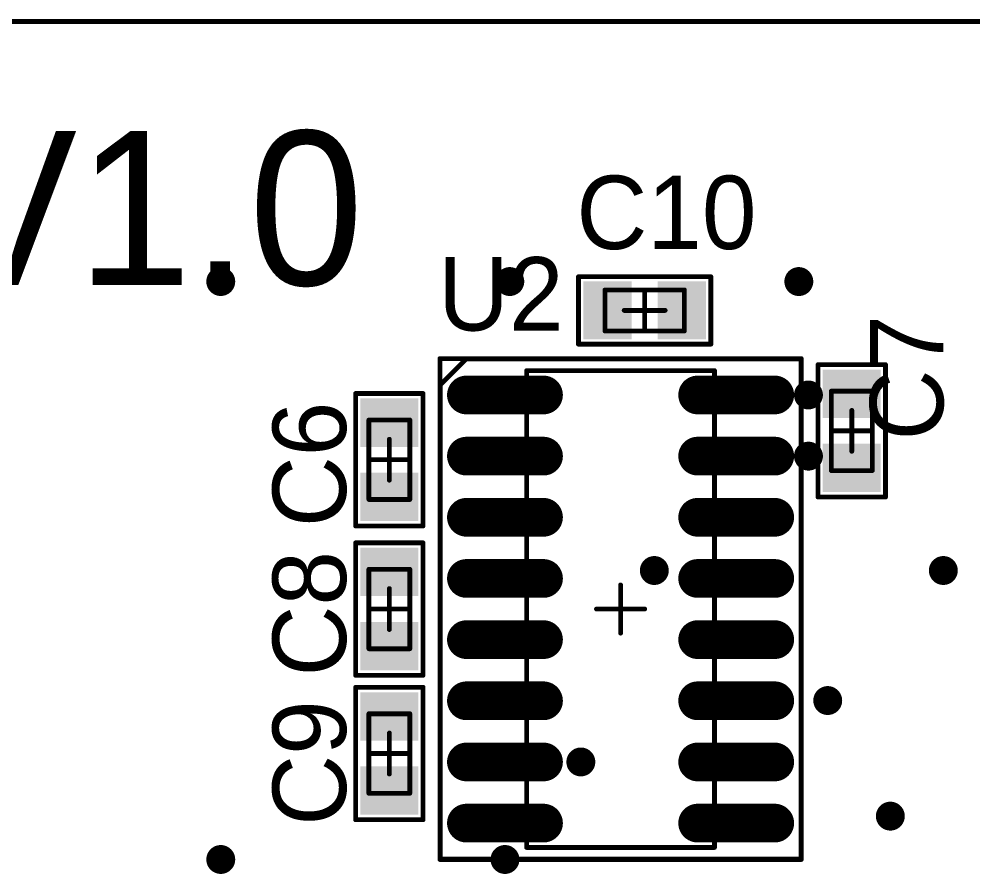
# Model space of a CAD drawing. Header units: millimetres. Extents: x 19 to 153, y 25 to 125.
# Drawn here: x 70.81 to 90.61, y 107.7 to 125.45 of the extents above; entities that cross this region are included whole.
import ezdxf

# ---------------------------------------------------------------- set-up
doc = ezdxf.new("R2010")
doc.units = ezdxf.units.MM
for name, color, linetype in [('KeepOutLayer', 6, 'Continuous'), ('Mechanical13', 56, 'Continuous'), ('Mechanical15', 56, 'Continuous'), ('MultiLayer', 9, 'Continuous'), ('TopOverlay', 2, 'Continuous'), ('TopPaste', 8, 'Continuous'), ('TopSolder', 216, 'Continuous'), ('ViaHoleLayer', 16, 'Continuous')]:
    doc.layers.add(name, color=color, linetype=linetype)

# ---------------------------------------------------------------- blocks, each defined once
blk = doc.blocks.new('SOIC_16N_22')
at = {"layer": 'Mechanical13', "const_width": 0.1}
for points in [[(-1.95, -4.95), (-1.95, 4.95)], [(-1.95, 4.95), (1.95, 4.95)], [(1.95, -4.95), (1.95, 4.95)], [(-1.95, -4.95), (1.95, -4.95)]]:
    blk.add_lwpolyline(points, dxfattribs=at)
at = {"layer": 'Mechanical13', "const_width": 0.05}
for points in [[(-1.975, 4.95, 1), (-1.925, 4.95, 1)], [(-1.975, 4.95, 1), (-1.925, 4.95, 1)], [(1.925, 4.95, 1), (1.975, 4.95, 1)], [(1.925, 4.95, 1), (1.975, 4.95, 1)], [(-1.975, -4.95, 1), (-1.925, -4.95, 1)], [(-1.975, -4.95, 1), (-1.925, -4.95, 1)], [(1.925, -4.95, 1), (1.975, -4.95, 1)], [(1.925, -4.95, 1), (1.975, -4.95, 1)]]:
    blk.add_lwpolyline(points, format="xyb", close=True, dxfattribs=at)
at = {"layer": 'Mechanical15', "const_width": 0.1}
for points in [[(-3.75, -5.2), (-3.75, 5.2)], [(-3.75, 5.2), (3.75, 5.2)], [(3.75, -5.2), (3.75, 5.2)], [(0, -0.5), (0, 0.5)], [(-0.5, 0), (0.5, 0)], [(-3.75, -5.2), (3.75, -5.2)]]:
    blk.add_lwpolyline(points, dxfattribs=at)
at = {"layer": 'Mechanical15', "const_width": 0.05}
for points in [[(-3.775, 5.2, 1), (-3.725, 5.2, 1)], [(-3.775, 5.2, 1), (-3.725, 5.2, 1)], [(3.725, 5.2, 1), (3.775, 5.2, 1)], [(3.725, 5.2, 1), (3.775, 5.2, 1)], [(-0.025, 0.5, 1), (0.025, 0.5, 1)], [(-0.525, 0, 1), (-0.475, 0, 1)], [(0.475, 0, 1), (0.525, 0, 1)], [(-0.025, -0.5, 1), (0.025, -0.5, 1)], [(-3.775, -5.2, 1), (-3.725, -5.2, 1)], [(-3.775, -5.2, 1), (-3.725, -5.2, 1)], [(3.725, -5.2, 1), (3.775, -5.2, 1)], [(3.725, -5.2, 1), (3.775, -5.2, 1)]]:
    blk.add_lwpolyline(points, format="xyb", close=True, dxfattribs=at)
at = {"layer": 'TopOverlay', "const_width": 0.1}
for points in [[(-3.745, 4.652), (-3.204, 5.193)], [(-3.204, 5.193), (3.744, 5.193)], [(3.744, -5.194), (3.744, 5.193)], [(-3.745, -5.194), (-3.745, 4.652)], [(-3.745, -5.194), (3.744, -5.194)]]:
    blk.add_lwpolyline(points, dxfattribs=at)
at = {"layer": 'TopOverlay', "const_width": 0.05}
for points in [[(-3.229, 5.193, 1), (-3.179, 5.193, 1)], [(-3.229, 5.193, 1), (-3.179, 5.193, 1)], [(3.719, 5.193, 1), (3.769, 5.193, 1)], [(3.719, 5.193, 1), (3.769, 5.193, 1)], [(-3.77, 4.652, 1), (-3.72, 4.652, 1)], [(-3.77, 4.652, 1), (-3.72, 4.652, 1)], [(-3.77, -5.194, 1), (-3.72, -5.194, 1)], [(-3.77, -5.194, 1), (-3.72, -5.194, 1)], [(3.719, -5.194, 1), (3.769, -5.194, 1)], [(3.719, -5.194, 1), (3.769, -5.194, 1)]]:
    blk.add_lwpolyline(points, format="xyb", close=True, dxfattribs=at)
at = {"layer": 'TopPaste', "const_width": 0.6}
for points in [[(-3.2, 4.445), (-1.6, 4.445)], [(1.6, 4.445), (3.2, 4.445)], [(-3.2, 3.175), (-1.6, 3.175)], [(1.6, 3.175), (3.2, 3.175)], [(-3.2, 1.905), (-1.6, 1.905)], [(1.6, 1.905), (3.2, 1.905)], [(-3.2, 0.635), (-1.6, 0.635)], [(1.6, 0.635), (3.2, 0.635)], [(-3.2, -0.635), (-1.6, -0.635)], [(1.6, -0.635), (3.2, -0.635)], [(-3.2, -1.905), (-1.6, -1.905)], [(1.6, -1.905), (3.2, -1.905)], [(-3.2, -3.175), (-1.6, -3.175)], [(1.6, -3.175), (3.2, -3.175)], [(-3.2, -4.445), (-1.6, -4.445)], [(1.6, -4.445), (3.2, -4.445)]]:
    blk.add_lwpolyline(points, dxfattribs=at)
at = {"layer": 'TopPaste', "const_width": 0.3}
for points in [[(-3.35, 4.445, 1), (-3.05, 4.445, 1)], [(-1.75, 4.445, 1), (-1.45, 4.445, 1)], [(1.45, 4.445, 1), (1.75, 4.445, 1)], [(3.05, 4.445, 1), (3.35, 4.445, 1)], [(-3.35, 3.175, 1), (-3.05, 3.175, 1)], [(-1.75, 3.175, 1), (-1.45, 3.175, 1)], [(1.45, 3.175, 1), (1.75, 3.175, 1)], [(3.05, 3.175, 1), (3.35, 3.175, 1)], [(-3.35, 1.905, 1), (-3.05, 1.905, 1)], [(-1.75, 1.905, 1), (-1.45, 1.905, 1)], [(1.45, 1.905, 1), (1.75, 1.905, 1)], [(3.05, 1.905, 1), (3.35, 1.905, 1)], [(-3.35, 0.635, 1), (-3.05, 0.635, 1)], [(-1.75, 0.635, 1), (-1.45, 0.635, 1)], [(1.45, 0.635, 1), (1.75, 0.635, 1)], [(3.05, 0.635, 1), (3.35, 0.635, 1)], [(-3.35, -0.635, 1), (-3.05, -0.635, 1)], [(-1.75, -0.635, 1), (-1.45, -0.635, 1)], [(1.45, -0.635, 1), (1.75, -0.635, 1)], [(3.05, -0.635, 1), (3.35, -0.635, 1)], [(-3.35, -1.905, 1), (-3.05, -1.905, 1)], [(-1.75, -1.905, 1), (-1.45, -1.905, 1)], [(1.45, -1.905, 1), (1.75, -1.905, 1)], [(3.05, -1.905, 1), (3.35, -1.905, 1)], [(-3.35, -3.175, 1), (-3.05, -3.175, 1)], [(-1.75, -3.175, 1), (-1.45, -3.175, 1)], [(1.45, -3.175, 1), (1.75, -3.175, 1)], [(3.05, -3.175, 1), (3.35, -3.175, 1)], [(-3.35, -4.445, 1), (-3.05, -4.445, 1)], [(-1.75, -4.445, 1), (-1.45, -4.445, 1)], [(1.45, -4.445, 1), (1.75, -4.445, 1)], [(3.05, -4.445, 1), (3.35, -4.445, 1)]]:
    blk.add_lwpolyline(points, format="xyb", close=True, dxfattribs=at)
at = {"layer": 'TopSolder', "const_width": 0.803}
for points in [[(-3.2, 4.445), (-1.6, 4.445)], [(1.6, 4.445), (3.2, 4.445)], [(-3.2, 3.175), (-1.6, 3.175)], [(1.6, 3.175), (3.2, 3.175)], [(-3.2, 1.905), (-1.6, 1.905)], [(1.6, 1.905), (3.2, 1.905)], [(-3.2, 0.635), (-1.6, 0.635)], [(1.6, 0.635), (3.2, 0.635)], [(-3.2, -0.635), (-1.6, -0.635)], [(1.6, -0.635), (3.2, -0.635)], [(-3.2, -1.905), (-1.6, -1.905)], [(1.6, -1.905), (3.2, -1.905)], [(-3.2, -3.175), (-1.6, -3.175)], [(1.6, -3.175), (3.2, -3.175)], [(-3.2, -4.445), (-1.6, -4.445)], [(1.6, -4.445), (3.2, -4.445)]]:
    blk.add_lwpolyline(points, dxfattribs=at)
at = {"layer": 'TopSolder', "const_width": 0.402}
for points in [[(-3.401, 4.445, 1), (-2.999, 4.445, 1)], [(-1.801, 4.445, 1), (-1.399, 4.445, 1)], [(1.399, 4.445, 1), (1.801, 4.445, 1)], [(2.999, 4.445, 1), (3.401, 4.445, 1)], [(-3.401, 3.175, 1), (-2.999, 3.175, 1)], [(-1.801, 3.175, 1), (-1.399, 3.175, 1)], [(1.399, 3.175, 1), (1.801, 3.175, 1)], [(2.999, 3.175, 1), (3.401, 3.175, 1)], [(-3.401, 1.905, 1), (-2.999, 1.905, 1)], [(-1.801, 1.905, 1), (-1.399, 1.905, 1)], [(1.399, 1.905, 1), (1.801, 1.905, 1)], [(2.999, 1.905, 1), (3.401, 1.905, 1)], [(-3.401, 0.635, 1), (-2.999, 0.635, 1)], [(-1.801, 0.635, 1), (-1.399, 0.635, 1)], [(1.399, 0.635, 1), (1.801, 0.635, 1)], [(2.999, 0.635, 1), (3.401, 0.635, 1)], [(-3.401, -0.635, 1), (-2.999, -0.635, 1)], [(-1.801, -0.635, 1), (-1.399, -0.635, 1)], [(1.399, -0.635, 1), (1.801, -0.635, 1)], [(2.999, -0.635, 1), (3.401, -0.635, 1)], [(-3.401, -1.905, 1), (-2.999, -1.905, 1)], [(-1.801, -1.905, 1), (-1.399, -1.905, 1)], [(1.399, -1.905, 1), (1.801, -1.905, 1)], [(2.999, -1.905, 1), (3.401, -1.905, 1)], [(-3.401, -3.175, 1), (-2.999, -3.175, 1)], [(-1.801, -3.175, 1), (-1.399, -3.175, 1)], [(1.399, -3.175, 1), (1.801, -3.175, 1)], [(2.999, -3.175, 1), (3.401, -3.175, 1)], [(-3.401, -4.445, 1), (-2.999, -4.445, 1)], [(-1.801, -4.445, 1), (-1.399, -4.445, 1)], [(1.399, -4.445, 1), (1.801, -4.445, 1)], [(2.999, -4.445, 1), (3.401, -4.445, 1)]]:
    blk.add_lwpolyline(points, format="xyb", close=True, dxfattribs=at)
blk = doc.blocks.new('CC0603_82')
at = {"layer": 'Mechanical13', "const_width": 0.1}
for points in [[(0.825, 0.425), (-0.825, 0.425)], [(-0.825, 0.425), (-0.825, -0.425)], [(0.825, -0.425), (0.825, 0.425)], [(0.825, -0.425), (-0.825, -0.425)]]:
    blk.add_lwpolyline(points, dxfattribs=at)
at = {"layer": 'Mechanical13', "const_width": 0.05}
for points in [[(-0.85, 0.425, 1), (-0.8, 0.425, 1)], [(-0.85, 0.425, 1), (-0.8, 0.425, 1)], [(0.8, 0.425, 1), (0.85, 0.425, 1)], [(0.8, 0.425, 1), (0.85, 0.425, 1)], [(-0.85, -0.425, 1), (-0.8, -0.425, 1)], [(-0.85, -0.425, 1), (-0.8, -0.425, 1)], [(0.8, -0.425, 1), (0.85, -0.425, 1)], [(0.8, -0.425, 1), (0.85, -0.425, 1)]]:
    blk.add_lwpolyline(points, format="xyb", close=True, dxfattribs=at)
at = {"layer": 'Mechanical15', "const_width": 0.1}
for points in [[(0, 0.425), (0, -0.425)], [(0.425, 0), (-0.425, 0)]]:
    blk.add_lwpolyline(points, dxfattribs=at)
at = {"layer": 'Mechanical15', "const_width": 0.05}
for points in [[(-0.025, 0.425, 1), (0.025, 0.425, 1)], [(-0.45, 0, 1), (-0.4, 0, 1)], [(0.4, 0, 1), (0.45, 0, 1)], [(-0.025, -0.425, 1), (0.025, -0.425, 1)]]:
    blk.add_lwpolyline(points, format="xyb", close=True, dxfattribs=at)
at = {"layer": 'TopOverlay', "const_width": 0.1}
for points in [[(1.375, 0.7), (-1.375, 0.7)], [(-1.375, -0.7), (-1.375, 0.7)], [(1.375, -0.7), (1.375, 0.7)], [(1.375, -0.7), (-1.375, -0.7)]]:
    blk.add_lwpolyline(points, dxfattribs=at)
at = {"layer": 'TopOverlay', "const_width": 0.05}
for points in [[(-1.4, 0.7, 1), (-1.35, 0.7, 1)], [(-1.4, 0.7, 1), (-1.35, 0.7, 1)], [(1.35, 0.7, 1), (1.4, 0.7, 1)], [(1.35, 0.7, 1), (1.4, 0.7, 1)], [(-1.4, -0.7, 1), (-1.35, -0.7, 1)], [(-1.4, -0.7, 1), (-1.35, -0.7, 1)], [(1.35, -0.7, 1), (1.4, -0.7, 1)], [(1.35, -0.7, 1), (1.4, -0.7, 1)]]:
    blk.add_lwpolyline(points, format="xyb", close=True, dxfattribs=at)
at = {"layer": 'TopPaste'}
for points in [[(-1.17, -0.5), (-0.37, -0.5), (-1.17, 0.5), (-0.37, 0.5)], [(0.37, -0.5), (1.17, -0.5), (0.37, 0.5), (1.17, 0.5)]]:
    blk.add_solid(points, dxfattribs=at)
at = {"layer": 'TopSolder'}
for points in [[(-1.272, -0.602), (-0.268, -0.602), (-1.272, 0.602), (-0.268, 0.602)], [(0.268, -0.602), (1.272, -0.602), (0.268, 0.602), (1.272, 0.602)]]:
    blk.add_solid(points, dxfattribs=at)
blk = doc.blocks.new('CC0603_83')
at = {"layer": 'Mechanical13', "const_width": 0.1}
for points in [[(-0.825, 0.425), (0.825, 0.425)], [(-0.825, 0.425), (-0.825, -0.425)], [(0.825, 0.425), (0.825, -0.425)], [(-0.825, -0.425), (0.825, -0.425)]]:
    blk.add_lwpolyline(points, dxfattribs=at)
at = {"layer": 'Mechanical13', "const_width": 0.05}
for points in [[(-0.85, 0.425, 1), (-0.8, 0.425, 1)], [(-0.85, 0.425, 1), (-0.8, 0.425, 1)], [(0.8, 0.425, 1), (0.85, 0.425, 1)], [(0.8, 0.425, 1), (0.85, 0.425, 1)], [(-0.85, -0.425, 1), (-0.8, -0.425, 1)], [(-0.85, -0.425, 1), (-0.8, -0.425, 1)], [(0.8, -0.425, 1), (0.85, -0.425, 1)], [(0.8, -0.425, 1), (0.85, -0.425, 1)]]:
    blk.add_lwpolyline(points, format="xyb", close=True, dxfattribs=at)
at = {"layer": 'Mechanical15', "const_width": 0.1}
for points in [[(0, 0.425), (0, -0.425)], [(-0.425, 0), (0.425, 0)]]:
    blk.add_lwpolyline(points, dxfattribs=at)
at = {"layer": 'Mechanical15', "const_width": 0.05}
for points in [[(-0.025, 0.425, 1), (0.025, 0.425, 1)], [(-0.45, 0, 1), (-0.4, 0, 1)], [(0.4, 0, 1), (0.45, 0, 1)], [(-0.025, -0.425, 1), (0.025, -0.425, 1)]]:
    blk.add_lwpolyline(points, format="xyb", close=True, dxfattribs=at)
at = {"layer": 'TopOverlay', "const_width": 0.1}
for points in [[(-1.375, 0.7), (1.375, 0.7)], [(-1.375, 0.7), (-1.375, -0.7)], [(1.375, 0.7), (1.375, -0.7)], [(-1.375, -0.7), (1.375, -0.7)]]:
    blk.add_lwpolyline(points, dxfattribs=at)
at = {"layer": 'TopOverlay', "const_width": 0.05}
for points in [[(-1.4, 0.7, 1), (-1.35, 0.7, 1)], [(-1.4, 0.7, 1), (-1.35, 0.7, 1)], [(1.35, 0.7, 1), (1.4, 0.7, 1)], [(1.35, 0.7, 1), (1.4, 0.7, 1)], [(-1.4, -0.7, 1), (-1.35, -0.7, 1)], [(-1.4, -0.7, 1), (-1.35, -0.7, 1)], [(1.35, -0.7, 1), (1.4, -0.7, 1)], [(1.35, -0.7, 1), (1.4, -0.7, 1)]]:
    blk.add_lwpolyline(points, format="xyb", close=True, dxfattribs=at)
at = {"layer": 'TopPaste'}
for points in [[(-1.17, -0.5), (-0.37, -0.5), (-1.17, 0.5), (-0.37, 0.5)], [(0.37, -0.5), (1.17, -0.5), (0.37, 0.5), (1.17, 0.5)]]:
    blk.add_solid(points, dxfattribs=at)
at = {"layer": 'TopSolder'}
for points in [[(-1.272, -0.602), (-0.268, -0.602), (-1.272, 0.602), (-0.268, 0.602)], [(0.268, -0.602), (1.272, -0.602), (0.268, 0.602), (1.272, 0.602)]]:
    blk.add_solid(points, dxfattribs=at)
blk = doc.blocks.new('CC0603_84')
at = {"layer": 'Mechanical13', "const_width": 0.1}
for points in [[(-0.825, 0.425), (0.825, 0.425)], [(-0.825, 0.425), (-0.825, -0.425)], [(0.825, 0.425), (0.825, -0.425)], [(-0.825, -0.425), (0.825, -0.425)]]:
    blk.add_lwpolyline(points, dxfattribs=at)
at = {"layer": 'Mechanical13', "const_width": 0.05}
for points in [[(-0.85, 0.425, 1), (-0.8, 0.425, 1)], [(-0.85, 0.425, 1), (-0.8, 0.425, 1)], [(0.8, 0.425, 1), (0.85, 0.425, 1)], [(0.8, 0.425, 1), (0.85, 0.425, 1)], [(-0.85, -0.425, 1), (-0.8, -0.425, 1)], [(-0.85, -0.425, 1), (-0.8, -0.425, 1)], [(0.8, -0.425, 1), (0.85, -0.425, 1)], [(0.8, -0.425, 1), (0.85, -0.425, 1)]]:
    blk.add_lwpolyline(points, format="xyb", close=True, dxfattribs=at)
at = {"layer": 'Mechanical15', "const_width": 0.1}
for points in [[(0, 0.425), (0, -0.425)], [(-0.425, 0), (0.425, 0)]]:
    blk.add_lwpolyline(points, dxfattribs=at)
at = {"layer": 'Mechanical15', "const_width": 0.05}
for points in [[(-0.025, 0.425, 1), (0.025, 0.425, 1)], [(-0.45, 0, 1), (-0.4, 0, 1)], [(0.4, 0, 1), (0.45, 0, 1)], [(-0.025, -0.425, 1), (0.025, -0.425, 1)]]:
    blk.add_lwpolyline(points, format="xyb", close=True, dxfattribs=at)
at = {"layer": 'TopOverlay', "const_width": 0.1}
for points in [[(1.375, 0.7), (-1.375, 0.7)], [(-1.375, 0.7), (-1.375, -0.7)], [(1.375, 0.7), (1.375, -0.7)], [(-1.375, -0.7), (1.375, -0.7)]]:
    blk.add_lwpolyline(points, dxfattribs=at)
at = {"layer": 'TopOverlay', "const_width": 0.05}
for points in [[(-1.4, 0.7, 1), (-1.35, 0.7, 1)], [(-1.4, 0.7, 1), (-1.35, 0.7, 1)], [(1.35, 0.7, 1), (1.4, 0.7, 1)], [(1.35, 0.7, 1), (1.4, 0.7, 1)], [(-1.4, -0.7, 1), (-1.35, -0.7, 1)], [(-1.4, -0.7, 1), (-1.35, -0.7, 1)], [(1.35, -0.7, 1), (1.4, -0.7, 1)], [(1.35, -0.7, 1), (1.4, -0.7, 1)]]:
    blk.add_lwpolyline(points, format="xyb", close=True, dxfattribs=at)
at = {"layer": 'TopPaste'}
for points in [[(-1.17, -0.5), (-0.37, -0.5), (-1.17, 0.5), (-0.37, 0.5)], [(0.37, -0.5), (1.17, -0.5), (0.37, 0.5), (1.17, 0.5)]]:
    blk.add_solid(points, dxfattribs=at)
at = {"layer": 'TopSolder'}
for points in [[(-1.272, -0.602), (-0.268, -0.602), (-1.272, 0.602), (-0.268, 0.602)], [(0.268, -0.602), (1.272, -0.602), (0.268, 0.602), (1.272, 0.602)]]:
    blk.add_solid(points, dxfattribs=at)
blk = doc.blocks.new('CC0603_85')
at = {"layer": 'Mechanical13', "const_width": 0.1}
for points in [[(-0.825, 0.425), (0.825, 0.425)], [(-0.825, 0.425), (-0.825, -0.425)], [(0.825, 0.425), (0.825, -0.425)], [(-0.825, -0.425), (0.825, -0.425)]]:
    blk.add_lwpolyline(points, dxfattribs=at)
at = {"layer": 'Mechanical13', "const_width": 0.05}
for points in [[(-0.85, 0.425, 1), (-0.8, 0.425, 1)], [(-0.85, 0.425, 1), (-0.8, 0.425, 1)], [(0.8, 0.425, 1), (0.85, 0.425, 1)], [(0.8, 0.425, 1), (0.85, 0.425, 1)], [(-0.85, -0.425, 1), (-0.8, -0.425, 1)], [(-0.85, -0.425, 1), (-0.8, -0.425, 1)], [(0.8, -0.425, 1), (0.85, -0.425, 1)], [(0.8, -0.425, 1), (0.85, -0.425, 1)]]:
    blk.add_lwpolyline(points, format="xyb", close=True, dxfattribs=at)
at = {"layer": 'Mechanical15', "const_width": 0.1}
for points in [[(0, 0.425), (0, -0.425)], [(-0.425, 0), (0.425, 0)]]:
    blk.add_lwpolyline(points, dxfattribs=at)
at = {"layer": 'Mechanical15', "const_width": 0.05}
for points in [[(-0.025, 0.425, 1), (0.025, 0.425, 1)], [(-0.45, 0, 1), (-0.4, 0, 1)], [(0.4, 0, 1), (0.45, 0, 1)], [(-0.025, -0.425, 1), (0.025, -0.425, 1)]]:
    blk.add_lwpolyline(points, format="xyb", close=True, dxfattribs=at)
at = {"layer": 'TopOverlay', "const_width": 0.1}
for points in [[(-1.375, 0.7), (1.375, 0.7)], [(-1.375, 0.7), (-1.375, -0.7)], [(1.375, 0.7), (1.375, -0.7)], [(-1.375, -0.7), (1.375, -0.7)]]:
    blk.add_lwpolyline(points, dxfattribs=at)
at = {"layer": 'TopOverlay', "const_width": 0.05}
for points in [[(-1.4, 0.7, 1), (-1.35, 0.7, 1)], [(-1.4, 0.7, 1), (-1.35, 0.7, 1)], [(1.35, 0.7, 1), (1.4, 0.7, 1)], [(1.35, 0.7, 1), (1.4, 0.7, 1)], [(-1.4, -0.7, 1), (-1.35, -0.7, 1)], [(-1.4, -0.7, 1), (-1.35, -0.7, 1)], [(1.35, -0.7, 1), (1.4, -0.7, 1)], [(1.35, -0.7, 1), (1.4, -0.7, 1)]]:
    blk.add_lwpolyline(points, format="xyb", close=True, dxfattribs=at)
at = {"layer": 'TopPaste'}
for points in [[(-1.17, -0.5), (-0.37, -0.5), (-1.17, 0.5), (-0.37, 0.5)], [(0.37, -0.5), (1.17, -0.5), (0.37, 0.5), (1.17, 0.5)]]:
    blk.add_solid(points, dxfattribs=at)
at = {"layer": 'TopSolder'}
for points in [[(-1.272, -0.602), (-0.268, -0.602), (-1.272, 0.602), (-0.268, 0.602)], [(0.268, -0.602), (1.272, -0.602), (0.268, 0.602), (1.272, 0.602)]]:
    blk.add_solid(points, dxfattribs=at)
blk = doc.blocks.new('CC0603_86')
at = {"layer": 'Mechanical13', "const_width": 0.1}
for points in [[(-0.825, 0.425), (0.825, 0.425)], [(-0.825, 0.425), (-0.825, -0.425)], [(0.825, 0.425), (0.825, -0.425)], [(-0.825, -0.425), (0.825, -0.425)]]:
    blk.add_lwpolyline(points, dxfattribs=at)
at = {"layer": 'Mechanical13', "const_width": 0.05}
for points in [[(-0.85, 0.425, 1), (-0.8, 0.425, 1)], [(-0.85, 0.425, 1), (-0.8, 0.425, 1)], [(0.8, 0.425, 1), (0.85, 0.425, 1)], [(0.8, 0.425, 1), (0.85, 0.425, 1)], [(-0.85, -0.425, 1), (-0.8, -0.425, 1)], [(-0.85, -0.425, 1), (-0.8, -0.425, 1)], [(0.8, -0.425, 1), (0.85, -0.425, 1)], [(0.8, -0.425, 1), (0.85, -0.425, 1)]]:
    blk.add_lwpolyline(points, format="xyb", close=True, dxfattribs=at)
at = {"layer": 'Mechanical15', "const_width": 0.1}
for points in [[(0, 0.425), (0, -0.425)], [(-0.425, 0), (0.425, 0)]]:
    blk.add_lwpolyline(points, dxfattribs=at)
at = {"layer": 'Mechanical15', "const_width": 0.05}
for points in [[(-0.025, 0.425, 1), (0.025, 0.425, 1)], [(-0.45, 0, 1), (-0.4, 0, 1)], [(0.4, 0, 1), (0.45, 0, 1)], [(-0.025, -0.425, 1), (0.025, -0.425, 1)]]:
    blk.add_lwpolyline(points, format="xyb", close=True, dxfattribs=at)
at = {"layer": 'TopOverlay', "const_width": 0.1}
for points in [[(-1.375, 0.7), (1.375, 0.7)], [(-1.375, 0.7), (-1.375, -0.7)], [(1.375, 0.7), (1.375, -0.7)], [(-1.375, -0.7), (1.375, -0.7)]]:
    blk.add_lwpolyline(points, dxfattribs=at)
at = {"layer": 'TopOverlay', "const_width": 0.05}
for points in [[(-1.4, 0.7, 1), (-1.35, 0.7, 1)], [(-1.4, 0.7, 1), (-1.35, 0.7, 1)], [(1.35, 0.7, 1), (1.4, 0.7, 1)], [(1.35, 0.7, 1), (1.4, 0.7, 1)], [(-1.4, -0.7, 1), (-1.35, -0.7, 1)], [(-1.4, -0.7, 1), (-1.35, -0.7, 1)], [(1.35, -0.7, 1), (1.4, -0.7, 1)], [(1.35, -0.7, 1), (1.4, -0.7, 1)]]:
    blk.add_lwpolyline(points, format="xyb", close=True, dxfattribs=at)
at = {"layer": 'TopPaste'}
for points in [[(-1.17, -0.5), (-0.37, -0.5), (-1.17, 0.5), (-0.37, 0.5)], [(0.37, -0.5), (1.17, -0.5), (0.37, 0.5), (1.17, 0.5)]]:
    blk.add_solid(points, dxfattribs=at)
at = {"layer": 'TopSolder'}
for points in [[(-1.272, -0.602), (-0.268, -0.602), (-1.272, 0.602), (-0.268, 0.602)], [(0.268, -0.602), (1.272, -0.602), (0.268, 0.602), (1.272, 0.602)]]:
    blk.add_solid(points, dxfattribs=at)

msp = doc.modelspace()

# ---------------------------------------------------------------- linework, layer by layer
at = {"layer": 'KeepOutLayer', "const_width": 0.1}
msp.add_lwpolyline([(25.4, 125.4), (103.4, 125.4)], dxfattribs=at)
at = {"layer": 'MultiLayer', "const_width": 0.3}
for points in [[(74.85, 120, 1), (75.15, 120, 1)], [(80.85, 120, 1), (81.15, 120, 1)], [(86.85, 120, 1), (87.15, 120, 1)], [(87.05, 117.645, 1), (87.35, 117.645, 1)], [(87.05, 116.375, 1), (87.35, 116.375, 1)], [(83.85, 114, 1), (84.15, 114, 1)], [(89.85, 114, 1), (90.15, 114, 1)], [(87.45, 111.3, 1), (87.75, 111.3, 1)], [(82.325, 110.025, 1), (82.625, 110.025, 1)], [(88.75, 108.9, 1), (89.05, 108.9, 1)], [(74.85, 108, 1), (75.15, 108, 1)], [(80.75, 108, 1), (81.05, 108, 1)]]:
    msp.add_lwpolyline(points, format="xyb", close=True, dxfattribs=at)
at = {"layer": 'ViaHoleLayer', "const_width": 0.2}
for points in [[(74.9, 120, 1), (75.1, 120, 1)], [(80.9, 120, 1), (81.1, 120, 1)], [(86.9, 120, 1), (87.1, 120, 1)], [(87.1, 117.645, 1), (87.3, 117.645, 1)], [(87.1, 116.375, 1), (87.3, 116.375, 1)], [(83.9, 114, 1), (84.1, 114, 1)], [(89.9, 114, 1), (90.1, 114, 1)], [(87.5, 111.3, 1), (87.7, 111.3, 1)], [(82.375, 110.025, 1), (82.575, 110.025, 1)], [(88.8, 108.9, 1), (89, 108.9, 1)], [(74.9, 108, 1), (75.1, 108, 1)], [(80.8, 108, 1), (81, 108, 1)]]:
    msp.add_lwpolyline(points, format="xyb", close=True, dxfattribs=at)

# ---------------------------------------------------------------- block references
for name, p, rotation in [('CC0603_82', (83.8, 119.4), 180), ('SOIC_16N_22', (83.3, 113.2), 360), ('CC0603_85', (88.1, 116.9), 90), ('CC0603_86', (78.5, 116.3), 90), ('CC0603_84', (78.5, 113.2), 90), ('CC0603_83', (78.5, 110.2), 90)]:
    msp.add_blockref(name, p, dxfattribs=dict(rotation=rotation))

# ---------------------------------------------------------------- texts
at = {"layer": 'TopOverlay'}
for s, height, rotation, p in [('QUAD SERIAL V1.0', 3.2, 360, (39.2, 119.925)), ('C7', 1.524, 90, (90, 116.7)), ('C6', 1.524, 90, (77.6, 114.9)), ('C8', 1.524, 90, (77.6, 111.8)), ('C9', 1.524, 90, (77.6, 108.7))]:
    msp.add_text(s, height=height, rotation=rotation, dxfattribs=at).set_placement(p)
for s, p in [('C10', (82.383, 120.675)), ('U2', (79.511, 118.983))]:
    msp.add_text(s, height=1.524, dxfattribs=at).set_placement(p)

doc.saveas('drawing.dxf')
